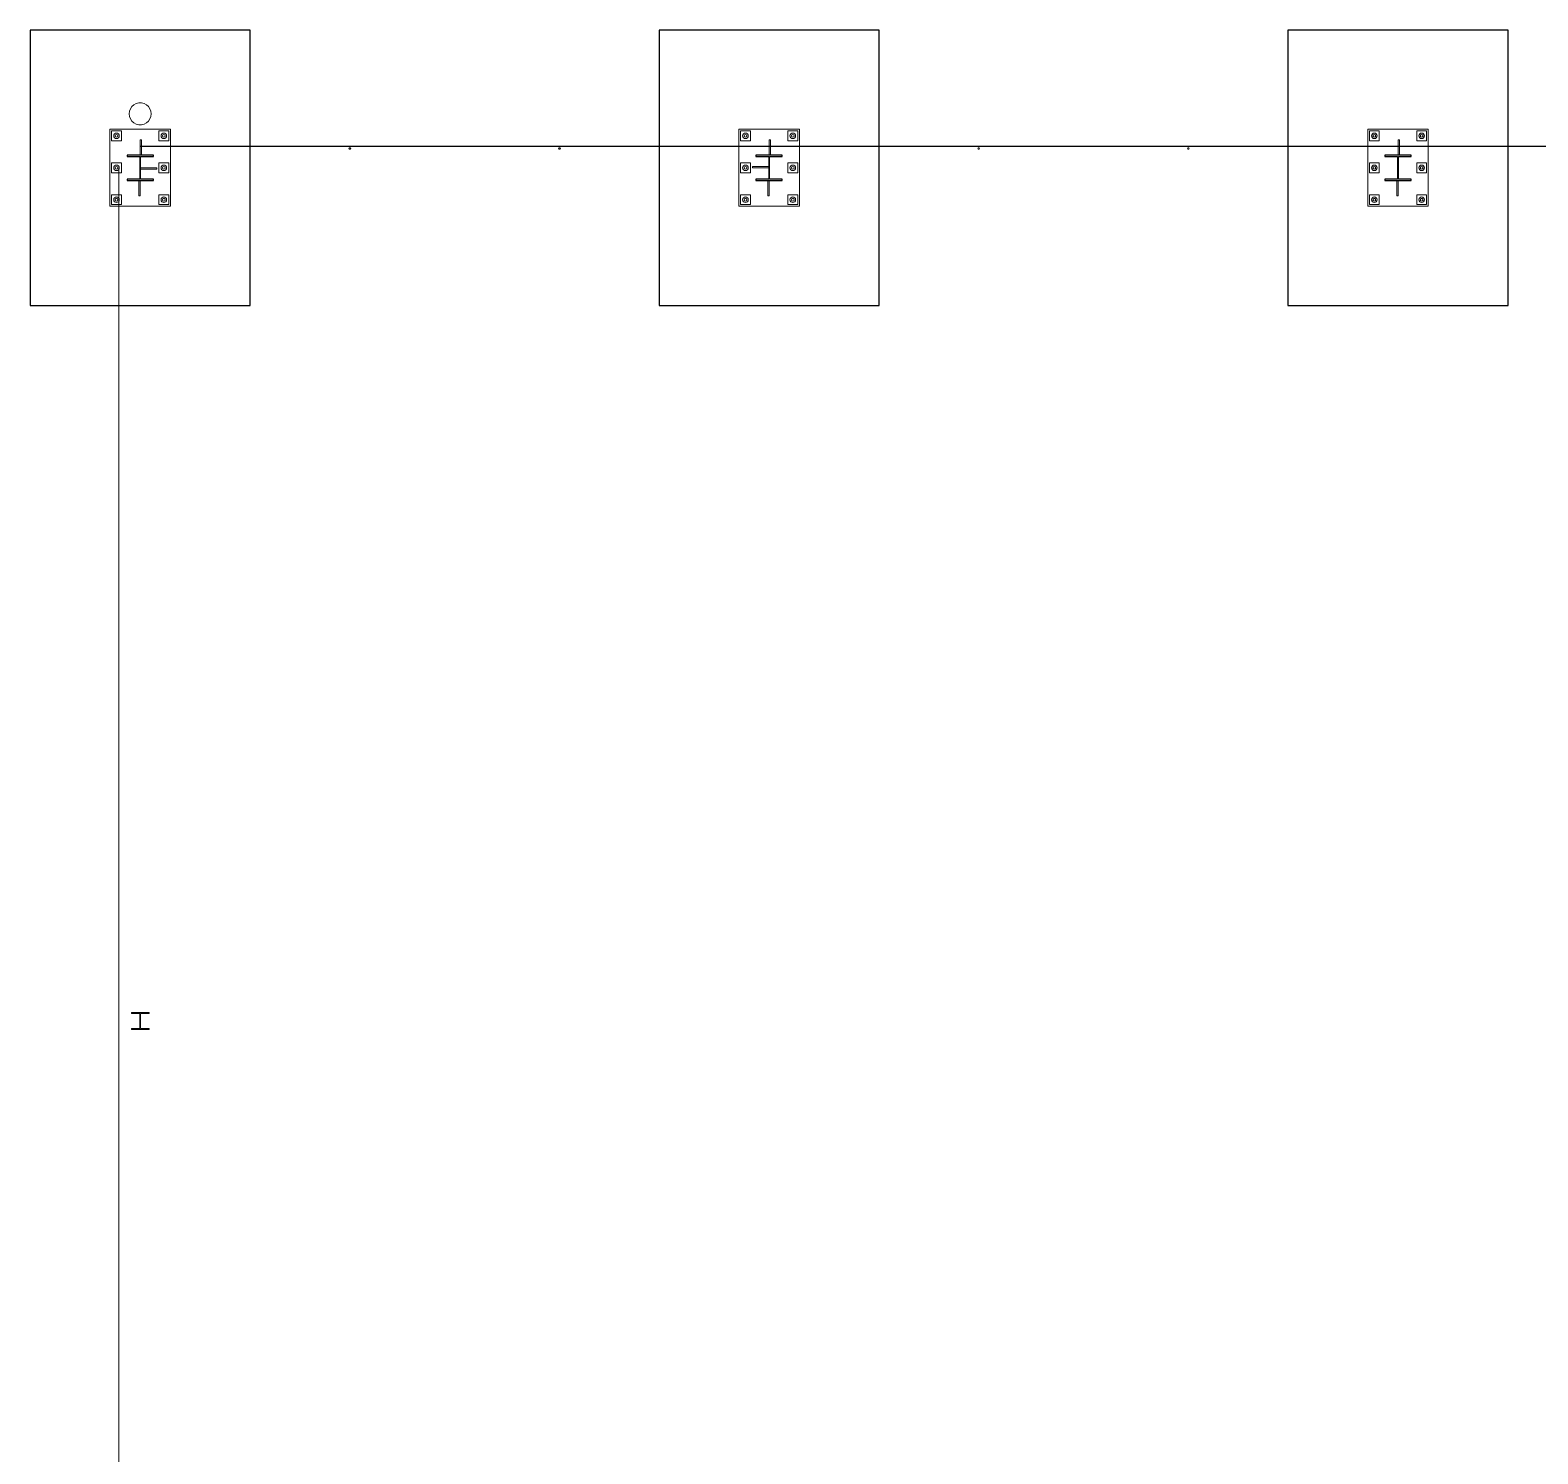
# Model space of a CAD drawing. Header units: millimetres. Extents: x 3055 to 287500, y 1145 to 27007.
# Drawn here: x 133500 to 147199, y 14076 to 27007 of the extents above; entities that cross this region are included whole.
import ezdxf

# ---------------------------------------------------------------- set-up
doc = ezdxf.new("R2010")
doc.units = ezdxf.units.MM
for name, color, linetype, lineweight in [('EST-CHAPA', 2, 'Continuous', 18), ('EST-FIXADOR', 8, 'Continuous', 13), ('EST-PILAR', 1, 'Continuous', 25), ('EST-SECUNDARIO', 3, 'Continuous', 18), ('FEC-FECHAMENTO', 9, 'Continuous', 13), ('FUN-BLOCO', 6, 'Continuous', 25)]:
    doc.layers.add(name, color=color, linetype=linetype, lineweight=lineweight)

msp = doc.modelspace()

# ---------------------------------------------------------------- linework, layer by layer
at = {"layer": 'EST-CHAPA'}
for p, q in [((134225, 26107.5), (134225, 25407.5)), ((134775, 26107.5), (134225, 26107.5)), ((134775, 25952.5), (134775, 26107.5)), ((139939.3, 26107.5), (139939.3, 25952.5)), ((140489.3, 26107.5), (139939.3, 26107.5)), ((140489.3, 25952.5), (140489.3, 26107.5)), ((145653.6, 26107.5), (145653.6, 25952.5)), ((146203.6, 26107.5), (145653.6, 26107.5)), ((146203.6, 25952.5), (146203.6, 26107.5)), ((134500, 26012.5), (134500, 25872.5)), ((134500, 26012.5), (134512, 26012.5)), ((134512, 26012.5), (134512, 25952.5)), ((134512, 25951.8), (134512, 25872.5)), ((134775, 25407.5), (134775, 25951.8)), ((139939.3, 25951.8), (139939.3, 25407.5)), ((140214.3, 26012.5), (140214.3, 25872.5)), ((140214.3, 26012.5), (140226.3, 26012.5)), ((140226.3, 26012.5), (140226.3, 25952.5)), ((140226.3, 25951.8), (140226.3, 25872.5)), ((140489.3, 25407.5), (140489.3, 25951.8)), ((145653.6, 25951.8), (145653.6, 25407.5)), ((145928.6, 26012.5), (145928.6, 25952.5)), ((145928.6, 26012.5), (145940.6, 26012.5)), ((145928.6, 25951.8), (145928.6, 25872.5)), ((145940.6, 26012.5), (145940.6, 25952.5)), ((145940.6, 25951.8), (145940.6, 25872.5)), ((146203.6, 25407.5), (146203.6, 25951.8)), ((134650, 25757.5), (134503.7, 25757.5)), ((134650, 25757.5), (134650, 25745.5)), ((140064.3, 25769.5), (140210.5, 25769.5)), ((140064.3, 25757.5), (140064.3, 25769.5)), ((140064.3, 25757.5), (140210.5, 25757.5)), ((134488, 25502.5), (134488, 25642.5)), ((134500, 25502.5), (134500, 25642.5)), ((134650, 25745.5), (134503.7, 25745.5)), ((140202.3, 25502.5), (140202.3, 25642.5)), ((140214.3, 25502.5), (140214.3, 25642.5)), ((145916.6, 25502.5), (145916.6, 25642.5)), ((145928.6, 25502.5), (145928.6, 25642.5)), ((134500, 25502.5), (134488, 25502.5)), ((140214.3, 25502.5), (140202.3, 25502.5)), ((145928.6, 25502.5), (145916.6, 25502.5)), ((134225, 25407.5), (134305, 25407.5)), ((134305.6, 25407.5), (134775, 25407.5)), ((139939.3, 25407.5), (140489.3, 25407.5)), ((145653.6, 25407.5), (146203.6, 25407.5))]:
    msp.add_line(p, q, dxfattribs=at)
at = {"layer": 'EST-FIXADOR'}
for p, q in [((134240, 26092.5), (134240, 26002.5)), ((134330, 26092.5), (134240, 26092.5)), ((134261.7, 26057.1), (134259.7, 26047.5)), ((134259.7, 26047.5), (134261.7, 26037.8)), ((134267.1, 26065.3), (134261.7, 26057.1)), ((134261.7, 26037.8), (134267.1, 26029.6)), ((134275.3, 26070.8), (134267.1, 26065.3)), ((134267.1, 26029.6), (134275.3, 26024.1)), ((134276.2, 26056.3), (134272.5, 26047.5)), ((134272.5, 26047.5), (134276.2, 26038.6)), ((134285, 26072.7), (134275.3, 26070.8)), ((134285, 26060), (134276.2, 26056.3)), ((134276.2, 26038.6), (134285, 26035)), ((134294.7, 26070.8), (134285, 26072.7)), ((134293.8, 26056.3), (134285, 26060)), ((134285, 26035), (134293.8, 26038.6)), ((134297.5, 26047.5), (134293.8, 26056.3)), ((134293.8, 26038.6), (134297.5, 26047.5)), ((134302.9, 26065.3), (134294.7, 26070.8)), ((134294.7, 26024.1), (134302.9, 26029.6)), ((134308.3, 26057.1), (134302.9, 26065.3)), ((134302.9, 26029.6), (134308.3, 26037.8)), ((134310.2, 26047.5), (134308.3, 26057.1)), ((134308.3, 26037.8), (134310.2, 26047.5)), ((134330, 26002.5), (134330, 26092.5)), ((134670, 26092.5), (134670, 26002.5)), ((134760, 26092.5), (134670, 26092.5)), ((134691.7, 26057.1), (134689.7, 26047.5)), ((134689.7, 26047.5), (134691.7, 26037.8)), ((134697.1, 26065.3), (134691.7, 26057.1)), ((134691.7, 26037.8), (134697.1, 26029.6)), ((134705.3, 26070.8), (134697.1, 26065.3)), ((134697.1, 26029.6), (134705.3, 26024.1)), ((134706.2, 26056.3), (134702.5, 26047.5)), ((134702.5, 26047.5), (134706.2, 26038.6)), ((134715, 26072.7), (134705.3, 26070.8)), ((134715, 26060), (134706.2, 26056.3)), ((134706.2, 26038.6), (134715, 26035)), ((134724.7, 26070.8), (134715, 26072.7)), ((134723.8, 26056.3), (134715, 26060)), ((134715, 26035), (134723.8, 26038.6)), ((134727.5, 26047.5), (134723.8, 26056.3)), ((134723.8, 26038.6), (134727.5, 26047.5)), ((134732.9, 26065.3), (134724.7, 26070.8)), ((134724.7, 26024.1), (134732.9, 26029.6)), ((134738.3, 26057.1), (134732.9, 26065.3)), ((134732.9, 26029.6), (134738.3, 26037.8)), ((134740.2, 26047.5), (134738.3, 26057.1)), ((134738.3, 26037.8), (134740.2, 26047.5)), ((134760, 26002.5), (134760, 26092.5)), ((139954.3, 26092.5), (139954.3, 26002.5)), ((140044.3, 26092.5), (139954.3, 26092.5)), ((139976, 26057.1), (139974, 26047.5)), ((139974, 26047.5), (139976, 26037.8)), ((139981.4, 26065.3), (139976, 26057.1)), ((139976, 26037.8), (139981.4, 26029.6)), ((139989.6, 26070.8), (139981.4, 26065.3)), ((139981.4, 26029.6), (139989.6, 26024.1)), ((139990.4, 26056.3), (139986.8, 26047.5)), ((139986.8, 26047.5), (139990.4, 26038.6)), ((139999.3, 26072.7), (139989.6, 26070.8)), ((139999.3, 26060), (139990.4, 26056.3)), ((139990.4, 26038.6), (139999.3, 26035)), ((140008.9, 26070.8), (139999.3, 26072.7)), ((140008.1, 26056.3), (139999.3, 26060)), ((139999.3, 26035), (140008.1, 26038.6)), ((140011.8, 26047.5), (140008.1, 26056.3)), ((140008.1, 26038.6), (140011.8, 26047.5)), ((140017.1, 26065.3), (140008.9, 26070.8)), ((140008.9, 26024.1), (140017.1, 26029.6)), ((140022.6, 26057.1), (140017.1, 26065.3)), ((140017.1, 26029.6), (140022.6, 26037.8)), ((140024.5, 26047.5), (140022.6, 26057.1)), ((140022.6, 26037.8), (140024.5, 26047.5)), ((140044.3, 26002.5), (140044.3, 26092.5)), ((140384.3, 26092.5), (140384.3, 26002.5)), ((140474.3, 26092.5), (140384.3, 26092.5)), ((140406, 26057.1), (140404, 26047.5)), ((140404, 26047.5), (140406, 26037.8)), ((140411.4, 26065.3), (140406, 26057.1)), ((140406, 26037.8), (140411.4, 26029.6)), ((140419.6, 26070.8), (140411.4, 26065.3)), ((140411.4, 26029.6), (140419.6, 26024.1)), ((140420.4, 26056.3), (140416.8, 26047.5)), ((140416.8, 26047.5), (140420.4, 26038.6)), ((140429.3, 26072.7), (140419.6, 26070.8)), ((140429.3, 26060), (140420.4, 26056.3)), ((140420.4, 26038.6), (140429.3, 26035)), ((140438.9, 26070.8), (140429.3, 26072.7)), ((140438.1, 26056.3), (140429.3, 26060)), ((140429.3, 26035), (140438.1, 26038.6)), ((140441.8, 26047.5), (140438.1, 26056.3)), ((140438.1, 26038.6), (140441.8, 26047.5)), ((140447.1, 26065.3), (140438.9, 26070.8)), ((140438.9, 26024.1), (140447.1, 26029.6)), ((140452.6, 26057.1), (140447.1, 26065.3)), ((140447.1, 26029.6), (140452.6, 26037.8)), ((140454.5, 26047.5), (140452.6, 26057.1)), ((140452.6, 26037.8), (140454.5, 26047.5)), ((140474.3, 26002.5), (140474.3, 26092.5)), ((145668.6, 26092.5), (145668.6, 26002.5)), ((145758.6, 26092.5), (145668.6, 26092.5)), ((145690.2, 26057.1), (145688.3, 26047.5)), ((145688.3, 26047.5), (145690.2, 26037.8)), ((145695.7, 26065.3), (145690.2, 26057.1)), ((145690.2, 26037.8), (145695.7, 26029.6)), ((145703.9, 26070.8), (145695.7, 26065.3)), ((145695.7, 26029.6), (145703.9, 26024.1)), ((145704.7, 26056.3), (145701.1, 26047.5)), ((145701.1, 26047.5), (145704.7, 26038.6)), ((145713.6, 26072.7), (145703.9, 26070.8)), ((145713.6, 26060), (145704.7, 26056.3)), ((145704.7, 26038.6), (145713.6, 26035)), ((145723.2, 26070.8), (145713.6, 26072.7)), ((145722.4, 26056.3), (145713.6, 26060)), ((145713.6, 26035), (145722.4, 26038.6)), ((145726.1, 26047.5), (145722.4, 26056.3)), ((145722.4, 26038.6), (145726.1, 26047.5)), ((145731.4, 26065.3), (145723.2, 26070.8)), ((145723.2, 26024.1), (145731.4, 26029.6)), ((145736.9, 26057.1), (145731.4, 26065.3)), ((145731.4, 26029.6), (145736.9, 26037.8)), ((145738.8, 26047.5), (145736.9, 26057.1)), ((145736.9, 26037.8), (145738.8, 26047.5)), ((145758.6, 26002.5), (145758.6, 26092.5)), ((146098.6, 26092.5), (146098.6, 26002.5)), ((146188.6, 26092.5), (146098.6, 26092.5)), ((146120.2, 26057.1), (146118.3, 26047.5)), ((146118.3, 26047.5), (146120.2, 26037.8)), ((146125.7, 26065.3), (146120.2, 26057.1)), ((146120.2, 26037.8), (146125.7, 26029.6)), ((146133.9, 26070.8), (146125.7, 26065.3)), ((146125.7, 26029.6), (146133.9, 26024.1)), ((146134.7, 26056.3), (146131.1, 26047.5)), ((146131.1, 26047.5), (146134.7, 26038.6)), ((146143.6, 26072.7), (146133.9, 26070.8)), ((146143.6, 26060), (146134.7, 26056.3)), ((146134.7, 26038.6), (146143.6, 26035)), ((146153.2, 26070.8), (146143.6, 26072.7)), ((146152.4, 26056.3), (146143.6, 26060)), ((146143.6, 26035), (146152.4, 26038.6)), ((146156.1, 26047.5), (146152.4, 26056.3)), ((146152.4, 26038.6), (146156.1, 26047.5)), ((146161.4, 26065.3), (146153.2, 26070.8)), ((146153.2, 26024.1), (146161.4, 26029.6)), ((146166.9, 26057.1), (146161.4, 26065.3)), ((146161.4, 26029.6), (146166.9, 26037.8)), ((146168.8, 26047.5), (146166.9, 26057.1)), ((146166.9, 26037.8), (146168.8, 26047.5)), ((146188.6, 26002.5), (146188.6, 26092.5)), ((134240, 26002.5), (134330, 26002.5)), ((134275.3, 26024.1), (134285, 26022.2)), ((134285, 26022.2), (134294.7, 26024.1)), ((134670, 26002.5), (134760, 26002.5)), ((134705.3, 26024.1), (134715, 26022.2)), ((134715, 26022.2), (134724.7, 26024.1)), ((139954.3, 26002.5), (140044.3, 26002.5)), ((139989.6, 26024.1), (139999.3, 26022.2)), ((139999.3, 26022.2), (140008.9, 26024.1)), ((140384.3, 26002.5), (140474.3, 26002.5)), ((140419.6, 26024.1), (140429.3, 26022.2)), ((140429.3, 26022.2), (140438.9, 26024.1)), ((145668.6, 26002.5), (145758.6, 26002.5)), ((145703.9, 26024.1), (145713.6, 26022.2)), ((145713.6, 26022.2), (145723.2, 26024.1)), ((146098.6, 26002.5), (146188.6, 26002.5)), ((146133.9, 26024.1), (146143.6, 26022.2)), ((146143.6, 26022.2), (146153.2, 26024.1)), ((134240, 25802.5), (134240, 25712.5)), ((134330, 25802.5), (134240, 25802.5)), ((134261.7, 25767.1), (134259.7, 25757.5)), ((134259.7, 25757.5), (134261.7, 25747.8)), ((134267.1, 25775.3), (134261.7, 25767.1)), ((134275.3, 25780.8), (134267.1, 25775.3)), ((134276.2, 25766.3), (134272.5, 25757.5)), ((134272.5, 25757.5), (134276.2, 25748.6)), ((134285, 25782.7), (134275.3, 25780.8)), ((134285, 25770), (134276.2, 25766.3)), ((134294.7, 25780.8), (134285, 25782.7)), ((134293.8, 25766.3), (134285, 25770)), ((134297.5, 25757.5), (134293.8, 25766.3)), ((134293.8, 25748.6), (134297.5, 25757.5)), ((134302.9, 25775.3), (134294.7, 25780.8)), ((134308.3, 25767.1), (134302.9, 25775.3)), ((134310.2, 25757.5), (134308.3, 25767.1)), ((134308.3, 25747.8), (134310.2, 25757.5)), ((134330, 25712.5), (134330, 25802.5)), ((134670, 25802.5), (134670, 25712.5)), ((134760, 25802.5), (134670, 25802.5)), ((134691.7, 25767.1), (134689.7, 25757.5)), ((134689.7, 25757.5), (134691.7, 25747.8)), ((134697.1, 25775.3), (134691.7, 25767.1)), ((134705.3, 25780.8), (134697.1, 25775.3)), ((134706.2, 25766.3), (134702.5, 25757.5)), ((134702.5, 25757.5), (134706.2, 25748.6)), ((134715, 25782.7), (134705.3, 25780.8)), ((134715, 25770), (134706.2, 25766.3)), ((134724.7, 25780.8), (134715, 25782.7)), ((134723.8, 25766.3), (134715, 25770)), ((134727.5, 25757.5), (134723.8, 25766.3)), ((134723.8, 25748.6), (134727.5, 25757.5)), ((134732.9, 25775.3), (134724.7, 25780.8)), ((134738.3, 25767.1), (134732.9, 25775.3)), ((134740.2, 25757.5), (134738.3, 25767.1)), ((134738.3, 25747.8), (134740.2, 25757.5)), ((134760, 25712.5), (134760, 25802.5)), ((139954.3, 25802.5), (139954.3, 25712.5)), ((140044.3, 25802.5), (139954.3, 25802.5)), ((139976, 25767.1), (139974, 25757.5)), ((139974, 25757.5), (139976, 25747.8)), ((139981.4, 25775.3), (139976, 25767.1)), ((139989.6, 25780.8), (139981.4, 25775.3)), ((139990.4, 25766.3), (139986.8, 25757.5)), ((139986.8, 25757.5), (139990.4, 25748.6)), ((139999.3, 25782.7), (139989.6, 25780.8)), ((139999.3, 25770), (139990.4, 25766.3)), ((140008.9, 25780.8), (139999.3, 25782.7)), ((140008.1, 25766.3), (139999.3, 25770)), ((140011.8, 25757.5), (140008.1, 25766.3)), ((140008.1, 25748.6), (140011.8, 25757.5)), ((140017.1, 25775.3), (140008.9, 25780.8)), ((140022.6, 25767.1), (140017.1, 25775.3)), ((140024.5, 25757.5), (140022.6, 25767.1)), ((140022.6, 25747.8), (140024.5, 25757.5)), ((140044.3, 25712.5), (140044.3, 25802.5)), ((140384.3, 25802.5), (140384.3, 25712.5)), ((140474.3, 25802.5), (140384.3, 25802.5)), ((140406, 25767.1), (140404, 25757.5)), ((140404, 25757.5), (140406, 25747.8)), ((140411.4, 25775.3), (140406, 25767.1)), ((140419.6, 25780.8), (140411.4, 25775.3)), ((140420.4, 25766.3), (140416.8, 25757.5)), ((140416.8, 25757.5), (140420.4, 25748.6)), ((140429.3, 25782.7), (140419.6, 25780.8)), ((140429.3, 25770), (140420.4, 25766.3)), ((140438.9, 25780.8), (140429.3, 25782.7)), ((140438.1, 25766.3), (140429.3, 25770)), ((140441.8, 25757.5), (140438.1, 25766.3)), ((140438.1, 25748.6), (140441.8, 25757.5)), ((140447.1, 25775.3), (140438.9, 25780.8)), ((140452.6, 25767.1), (140447.1, 25775.3)), ((140454.5, 25757.5), (140452.6, 25767.1)), ((140452.6, 25747.8), (140454.5, 25757.5)), ((140474.3, 25712.5), (140474.3, 25802.5)), ((145668.6, 25802.5), (145668.6, 25712.5)), ((145758.6, 25802.5), (145668.6, 25802.5)), ((145690.2, 25767.1), (145688.3, 25757.5)), ((145688.3, 25757.5), (145690.2, 25747.8)), ((145695.7, 25775.3), (145690.2, 25767.1)), ((145703.9, 25780.8), (145695.7, 25775.3)), ((145704.7, 25766.3), (145701.1, 25757.5)), ((145701.1, 25757.5), (145704.7, 25748.6)), ((145713.6, 25782.7), (145703.9, 25780.8)), ((145713.6, 25770), (145704.7, 25766.3)), ((145723.2, 25780.8), (145713.6, 25782.7)), ((145722.4, 25766.3), (145713.6, 25770)), ((145726.1, 25757.5), (145722.4, 25766.3)), ((145722.4, 25748.6), (145726.1, 25757.5)), ((145731.4, 25775.3), (145723.2, 25780.8)), ((145736.9, 25767.1), (145731.4, 25775.3)), ((145738.8, 25757.5), (145736.9, 25767.1)), ((145736.9, 25747.8), (145738.8, 25757.5)), ((145758.6, 25712.5), (145758.6, 25802.5)), ((146098.6, 25802.5), (146098.6, 25712.5)), ((146188.6, 25802.5), (146098.6, 25802.5)), ((146120.2, 25767.1), (146118.3, 25757.5)), ((146118.3, 25757.5), (146120.2, 25747.8)), ((146125.7, 25775.3), (146120.2, 25767.1)), ((146133.9, 25780.8), (146125.7, 25775.3)), ((146134.7, 25766.3), (146131.1, 25757.5)), ((146131.1, 25757.5), (146134.7, 25748.6)), ((146143.6, 25782.7), (146133.9, 25780.8)), ((146143.6, 25770), (146134.7, 25766.3)), ((146153.2, 25780.8), (146143.6, 25782.7)), ((146152.4, 25766.3), (146143.6, 25770)), ((146156.1, 25757.5), (146152.4, 25766.3)), ((146152.4, 25748.6), (146156.1, 25757.5)), ((146161.4, 25775.3), (146153.2, 25780.8)), ((146166.9, 25767.1), (146161.4, 25775.3)), ((146168.8, 25757.5), (146166.9, 25767.1)), ((146166.9, 25747.8), (146168.8, 25757.5)), ((146188.6, 25712.5), (146188.6, 25802.5)), ((134240, 25712.5), (134305, 25712.5)), ((134261.7, 25747.8), (134267.1, 25739.6)), ((134267.1, 25739.6), (134275.3, 25734.1)), ((134275.3, 25734.1), (134285, 25732.2)), ((134276.2, 25748.6), (134285, 25745)), ((134285, 25745), (134293.8, 25748.6)), ((134285, 25732.2), (134294.7, 25734.1)), ((134294.7, 25734.1), (134302.9, 25739.6)), ((134302.9, 25739.6), (134305, 25742.8)), ((134305.6, 25743.8), (134308.3, 25747.8)), ((134305.6, 25712.5), (134330, 25712.5)), ((134670, 25712.5), (134760, 25712.5)), ((134691.7, 25747.8), (134697.1, 25739.6)), ((134697.1, 25739.6), (134705.3, 25734.1)), ((134705.3, 25734.1), (134715, 25732.2)), ((134706.2, 25748.6), (134715, 25745)), ((134715, 25745), (134723.8, 25748.6)), ((134715, 25732.2), (134724.7, 25734.1)), ((134724.7, 25734.1), (134732.9, 25739.6)), ((134732.9, 25739.6), (134738.3, 25747.8)), ((139954.3, 25712.5), (140044.3, 25712.5)), ((139976, 25747.8), (139981.4, 25739.6)), ((139981.4, 25739.6), (139989.6, 25734.1)), ((139989.6, 25734.1), (139999.3, 25732.2)), ((139990.4, 25748.6), (139999.3, 25745)), ((139999.3, 25745), (140008.1, 25748.6)), ((139999.3, 25732.2), (140008.9, 25734.1)), ((140008.9, 25734.1), (140017.1, 25739.6)), ((140017.1, 25739.6), (140022.6, 25747.8)), ((140384.3, 25712.5), (140474.3, 25712.5)), ((140406, 25747.8), (140411.4, 25739.6)), ((140411.4, 25739.6), (140419.6, 25734.1)), ((140419.6, 25734.1), (140429.3, 25732.2)), ((140420.4, 25748.6), (140429.3, 25745)), ((140429.3, 25745), (140438.1, 25748.6)), ((140429.3, 25732.2), (140438.9, 25734.1)), ((140438.9, 25734.1), (140447.1, 25739.6)), ((140447.1, 25739.6), (140452.6, 25747.8)), ((145668.6, 25712.5), (145758.6, 25712.5)), ((145690.2, 25747.8), (145695.7, 25739.6)), ((145695.7, 25739.6), (145703.9, 25734.1)), ((145703.9, 25734.1), (145713.6, 25732.2)), ((145704.7, 25748.6), (145713.6, 25745)), ((145713.6, 25745), (145722.4, 25748.6)), ((145713.6, 25732.2), (145723.2, 25734.1)), ((145723.2, 25734.1), (145731.4, 25739.6)), ((145731.4, 25739.6), (145736.9, 25747.8)), ((146098.6, 25712.5), (146188.6, 25712.5)), ((146120.2, 25747.8), (146125.7, 25739.6)), ((146125.7, 25739.6), (146133.9, 25734.1)), ((146133.9, 25734.1), (146143.6, 25732.2)), ((146134.7, 25748.6), (146143.6, 25745)), ((146143.6, 25745), (146152.4, 25748.6)), ((146143.6, 25732.2), (146153.2, 25734.1)), ((146153.2, 25734.1), (146161.4, 25739.6)), ((146161.4, 25739.6), (146166.9, 25747.8)), ((134240, 25512.5), (134240, 25422.5)), ((134305, 25512.5), (134240, 25512.5)), ((134267.1, 25485.3), (134261.7, 25477.1)), ((134275.3, 25490.8), (134267.1, 25485.3)), ((134285, 25492.7), (134275.3, 25490.8)), ((134294.7, 25490.8), (134285, 25492.7)), ((134302.9, 25485.3), (134294.7, 25490.8)), ((134305, 25482.1), (134302.9, 25485.3)), ((134330, 25512.5), (134305.6, 25512.5)), ((134308.3, 25477.1), (134305.6, 25481.1)), ((134330, 25422.5), (134330, 25512.5)), ((134670, 25512.5), (134670, 25422.5)), ((134760, 25512.5), (134670, 25512.5)), ((134697.1, 25485.3), (134691.7, 25477.1)), ((134705.3, 25490.8), (134697.1, 25485.3)), ((134715, 25492.7), (134705.3, 25490.8)), ((134724.7, 25490.8), (134715, 25492.7)), ((134732.9, 25485.3), (134724.7, 25490.8)), ((134738.3, 25477.1), (134732.9, 25485.3)), ((134760, 25422.5), (134760, 25512.5)), ((139954.3, 25512.5), (139954.3, 25422.5)), ((140044.3, 25512.5), (139954.3, 25512.5)), ((139981.4, 25485.3), (139976, 25477.1)), ((139989.6, 25490.8), (139981.4, 25485.3)), ((139999.3, 25492.7), (139989.6, 25490.8)), ((140008.9, 25490.8), (139999.3, 25492.7)), ((140017.1, 25485.3), (140008.9, 25490.8)), ((140022.6, 25477.1), (140017.1, 25485.3)), ((140044.3, 25422.5), (140044.3, 25512.5)), ((140384.3, 25512.5), (140384.3, 25422.5)), ((140474.3, 25512.5), (140384.3, 25512.5)), ((140411.4, 25485.3), (140406, 25477.1)), ((140419.6, 25490.8), (140411.4, 25485.3)), ((140429.3, 25492.7), (140419.6, 25490.8)), ((140438.9, 25490.8), (140429.3, 25492.7)), ((140447.1, 25485.3), (140438.9, 25490.8)), ((140452.6, 25477.1), (140447.1, 25485.3)), ((140474.3, 25422.5), (140474.3, 25512.5)), ((145668.6, 25512.5), (145668.6, 25422.5)), ((145758.6, 25512.5), (145668.6, 25512.5)), ((145695.7, 25485.3), (145690.2, 25477.1)), ((145703.9, 25490.8), (145695.7, 25485.3)), ((145713.6, 25492.7), (145703.9, 25490.8)), ((145723.2, 25490.8), (145713.6, 25492.7)), ((145731.4, 25485.3), (145723.2, 25490.8)), ((145736.9, 25477.1), (145731.4, 25485.3)), ((145758.6, 25422.5), (145758.6, 25512.5)), ((146098.6, 25512.5), (146098.6, 25422.5)), ((146188.6, 25512.5), (146098.6, 25512.5)), ((146125.7, 25485.3), (146120.2, 25477.1)), ((146133.9, 25490.8), (146125.7, 25485.3)), ((146143.6, 25492.7), (146133.9, 25490.8)), ((146153.2, 25490.8), (146143.6, 25492.7)), ((146161.4, 25485.3), (146153.2, 25490.8)), ((146166.9, 25477.1), (146161.4, 25485.3)), ((146188.6, 25422.5), (146188.6, 25512.5)), ((134240, 25422.5), (134305, 25422.5)), ((134261.7, 25477.1), (134259.7, 25467.5)), ((134259.7, 25467.5), (134261.7, 25457.8)), ((134261.7, 25457.8), (134267.1, 25449.6)), ((134267.1, 25449.6), (134275.3, 25444.1)), ((134276.2, 25476.3), (134272.5, 25467.5)), ((134272.5, 25467.5), (134276.2, 25458.6)), ((134275.3, 25444.1), (134285, 25442.2)), ((134285, 25480), (134276.2, 25476.3)), ((134276.2, 25458.6), (134285, 25455)), ((134293.8, 25476.3), (134285, 25480)), ((134285, 25455), (134293.8, 25458.6)), ((134285, 25442.2), (134294.7, 25444.1)), ((134297.5, 25467.5), (134293.8, 25476.3)), ((134293.8, 25458.6), (134297.5, 25467.5)), ((134294.7, 25444.1), (134302.9, 25449.6)), ((134302.9, 25449.6), (134305, 25452.8)), ((134305.6, 25453.8), (134308.3, 25457.8)), ((134305.6, 25422.5), (134330, 25422.5)), ((134310.2, 25467.5), (134308.3, 25477.1)), ((134308.3, 25457.8), (134310.2, 25467.5)), ((134670, 25422.5), (134760, 25422.5)), ((134691.7, 25477.1), (134689.7, 25467.5)), ((134689.7, 25467.5), (134691.7, 25457.8)), ((134691.7, 25457.8), (134697.1, 25449.6)), ((134697.1, 25449.6), (134705.3, 25444.1)), ((134706.2, 25476.3), (134702.5, 25467.5)), ((134702.5, 25467.5), (134706.2, 25458.6)), ((134705.3, 25444.1), (134715, 25442.2)), ((134715, 25480), (134706.2, 25476.3)), ((134706.2, 25458.6), (134715, 25455)), ((134723.8, 25476.3), (134715, 25480)), ((134715, 25455), (134723.8, 25458.6)), ((134715, 25442.2), (134724.7, 25444.1)), ((134727.5, 25467.5), (134723.8, 25476.3)), ((134723.8, 25458.6), (134727.5, 25467.5)), ((134724.7, 25444.1), (134732.9, 25449.6)), ((134732.9, 25449.6), (134738.3, 25457.8)), ((134740.2, 25467.5), (134738.3, 25477.1)), ((134738.3, 25457.8), (134740.2, 25467.5)), ((139954.3, 25422.5), (140044.3, 25422.5)), ((139976, 25477.1), (139974, 25467.5)), ((139974, 25467.5), (139976, 25457.8)), ((139976, 25457.8), (139981.4, 25449.6)), ((139981.4, 25449.6), (139989.6, 25444.1)), ((139990.4, 25476.3), (139986.8, 25467.5)), ((139986.8, 25467.5), (139990.4, 25458.6)), ((139989.6, 25444.1), (139999.3, 25442.2)), ((139999.3, 25480), (139990.4, 25476.3)), ((139990.4, 25458.6), (139999.3, 25455)), ((140008.1, 25476.3), (139999.3, 25480)), ((139999.3, 25455), (140008.1, 25458.6)), ((139999.3, 25442.2), (140008.9, 25444.1)), ((140011.8, 25467.5), (140008.1, 25476.3)), ((140008.1, 25458.6), (140011.8, 25467.5)), ((140008.9, 25444.1), (140017.1, 25449.6)), ((140017.1, 25449.6), (140022.6, 25457.8)), ((140024.5, 25467.5), (140022.6, 25477.1)), ((140022.6, 25457.8), (140024.5, 25467.5)), ((140384.3, 25422.5), (140474.3, 25422.5)), ((140406, 25477.1), (140404, 25467.5)), ((140404, 25467.5), (140406, 25457.8)), ((140406, 25457.8), (140411.4, 25449.6)), ((140411.4, 25449.6), (140419.6, 25444.1)), ((140420.4, 25476.3), (140416.8, 25467.5)), ((140416.8, 25467.5), (140420.4, 25458.6)), ((140419.6, 25444.1), (140429.3, 25442.2)), ((140429.3, 25480), (140420.4, 25476.3)), ((140420.4, 25458.6), (140429.3, 25455)), ((140438.1, 25476.3), (140429.3, 25480)), ((140429.3, 25455), (140438.1, 25458.6)), ((140429.3, 25442.2), (140438.9, 25444.1)), ((140441.8, 25467.5), (140438.1, 25476.3)), ((140438.1, 25458.6), (140441.8, 25467.5)), ((140438.9, 25444.1), (140447.1, 25449.6)), ((140447.1, 25449.6), (140452.6, 25457.8)), ((140454.5, 25467.5), (140452.6, 25477.1)), ((140452.6, 25457.8), (140454.5, 25467.5)), ((145668.6, 25422.5), (145758.6, 25422.5)), ((145690.2, 25477.1), (145688.3, 25467.5)), ((145688.3, 25467.5), (145690.2, 25457.8)), ((145690.2, 25457.8), (145695.7, 25449.6)), ((145695.7, 25449.6), (145703.9, 25444.1)), ((145704.7, 25476.3), (145701.1, 25467.5)), ((145701.1, 25467.5), (145704.7, 25458.6)), ((145703.9, 25444.1), (145713.6, 25442.2)), ((145713.6, 25480), (145704.7, 25476.3)), ((145704.7, 25458.6), (145713.6, 25455)), ((145722.4, 25476.3), (145713.6, 25480)), ((145713.6, 25455), (145722.4, 25458.6)), ((145713.6, 25442.2), (145723.2, 25444.1)), ((145726.1, 25467.5), (145722.4, 25476.3)), ((145722.4, 25458.6), (145726.1, 25467.5)), ((145723.2, 25444.1), (145731.4, 25449.6)), ((145731.4, 25449.6), (145736.9, 25457.8)), ((145738.8, 25467.5), (145736.9, 25477.1)), ((145736.9, 25457.8), (145738.8, 25467.5)), ((146098.6, 25422.5), (146188.6, 25422.5)), ((146120.2, 25477.1), (146118.3, 25467.5)), ((146118.3, 25467.5), (146120.2, 25457.8)), ((146120.2, 25457.8), (146125.7, 25449.6)), ((146125.7, 25449.6), (146133.9, 25444.1)), ((146134.7, 25476.3), (146131.1, 25467.5)), ((146131.1, 25467.5), (146134.7, 25458.6)), ((146133.9, 25444.1), (146143.6, 25442.2)), ((146143.6, 25480), (146134.7, 25476.3)), ((146134.7, 25458.6), (146143.6, 25455)), ((146152.4, 25476.3), (146143.6, 25480)), ((146143.6, 25455), (146152.4, 25458.6)), ((146143.6, 25442.2), (146153.2, 25444.1)), ((146156.1, 25467.5), (146152.4, 25476.3)), ((146152.4, 25458.6), (146156.1, 25467.5)), ((146153.2, 25444.1), (146161.4, 25449.6)), ((146161.4, 25449.6), (146166.9, 25457.8)), ((146168.8, 25467.5), (146166.9, 25477.1)), ((146166.9, 25457.8), (146168.8, 25467.5))]:
    msp.add_line(p, q, dxfattribs=at)
at = {"layer": 'EST-PILAR'}
for p, q in [((134620, 25872.5), (134380, 25872.5)), ((134380, 25872.5), (134380, 25860.5)), ((134380, 25860.5), (134496.2, 25860.5)), ((134496.2, 25860.5), (134496.2, 25654.5)), ((134503.7, 25654.5), (134503.7, 25860.5)), ((134503.7, 25860.5), (134620, 25860.5)), ((134620, 25860.5), (134620, 25872.5)), ((140334.3, 25872.5), (140094.3, 25872.5)), ((140094.3, 25872.5), (140094.3, 25860.5)), ((140094.3, 25860.5), (140210.5, 25860.5)), ((140210.5, 25860.5), (140210.5, 25654.5)), ((140218, 25654.5), (140218, 25860.5)), ((140218, 25860.5), (140334.3, 25860.5)), ((140334.3, 25860.5), (140334.3, 25872.5)), ((146048.6, 25872.5), (145808.6, 25872.5)), ((145808.6, 25872.5), (145808.6, 25860.5)), ((145808.6, 25860.5), (145924.8, 25860.5)), ((145924.8, 25860.5), (145924.8, 25654.5)), ((145932.3, 25654.5), (145932.3, 25860.5)), ((145932.3, 25860.5), (146048.6, 25860.5)), ((146048.6, 25860.5), (146048.6, 25872.5)), ((134496.2, 25654.5), (134380, 25654.5)), ((134380, 25654.5), (134380, 25642.5)), ((134380, 25642.5), (134620, 25642.5)), ((134620, 25654.5), (134503.7, 25654.5)), ((134620, 25642.5), (134620, 25654.5)), ((140210.5, 25654.5), (140094.3, 25654.5)), ((140094.3, 25654.5), (140094.3, 25642.5)), ((140094.3, 25642.5), (140334.3, 25642.5)), ((140334.3, 25654.5), (140218, 25654.5)), ((140334.3, 25642.5), (140334.3, 25654.5)), ((145924.8, 25654.5), (145808.6, 25654.5)), ((145808.6, 25654.5), (145808.6, 25642.5)), ((145808.6, 25642.5), (146048.6, 25642.5)), ((146048.6, 25654.5), (145932.3, 25654.5)), ((146048.6, 25642.5), (146048.6, 25654.5))]:
    msp.add_line(p, q, dxfattribs=at)
at = {"layer": 'EST-SECUNDARIO'}
for p, q in [((134425.1, 26313.8), (134411.5, 26293.9)), ((134443.2, 26329.8), (134425.1, 26313.8)), ((134464.5, 26341), (134443.2, 26329.8)), ((134487.9, 26346.7), (134464.5, 26341)), ((134512.1, 26346.7), (134487.9, 26346.7)), ((134535.5, 26341), (134512.1, 26346.7)), ((134556.8, 26329.8), (134535.5, 26341)), ((134574.9, 26313.8), (134556.8, 26329.8)), ((134588.5, 26293.9), (134574.9, 26313.8)), ((134402.9, 26271.4), (134400, 26247.5)), ((134400, 26247.5), (134402.9, 26223.5)), ((134411.5, 26293.9), (134402.9, 26271.4)), ((134402.9, 26223.5), (134411.5, 26201)), ((134411.5, 26201), (134425.1, 26181.2)), ((134425.1, 26181.2), (134443.2, 26165.2)), ((134556.8, 26165.2), (134574.9, 26181.2)), ((134574.9, 26181.2), (134588.5, 26201)), ((134597.1, 26271.4), (134588.5, 26293.9)), ((134588.5, 26201), (134597.1, 26223.5)), ((134600, 26247.5), (134597.1, 26271.4)), ((134597.1, 26223.5), (134600, 26247.5)), ((134443.2, 26165.2), (134464.5, 26154)), ((134464.5, 26154), (134487.9, 26148.2)), ((134487.9, 26148.2), (134512.1, 26148.2)), ((134512.1, 26148.2), (134535.5, 26154)), ((134535.5, 26154), (134556.8, 26165.2)), ((136396.8, 25932.5), (136400.8, 25939.4)), ((136400.8, 25925.5), (136396.8, 25932.5)), ((136400.8, 25939.4), (136408.8, 25939.4)), ((136408.8, 25925.5), (136400.8, 25925.5)), ((136408.8, 25939.4), (136412.8, 25932.5)), ((136412.8, 25932.5), (136408.8, 25925.5)), ((138301.5, 25932.5), (138305.5, 25939.4)), ((138305.5, 25925.5), (138301.5, 25932.5)), ((138305.5, 25939.4), (138313.5, 25939.4)), ((138313.5, 25925.5), (138305.5, 25925.5)), ((138313.5, 25939.4), (138317.5, 25932.5)), ((138317.5, 25932.5), (138313.5, 25925.5)), ((142111, 25932.5), (142115, 25939.4)), ((142115, 25925.5), (142111, 25932.5)), ((142115, 25939.4), (142123, 25939.4)), ((142123, 25925.5), (142115, 25925.5)), ((142123, 25939.4), (142127, 25932.5)), ((142127, 25932.5), (142123, 25925.5)), ((144015.8, 25932.5), (144019.8, 25939.4)), ((144019.8, 25925.5), (144015.8, 25932.5)), ((144019.8, 25939.4), (144027.8, 25939.4)), ((144027.8, 25925.5), (144019.8, 25925.5)), ((144027.8, 25939.4), (144031.8, 25932.5)), ((144031.8, 25932.5), (144027.8, 25925.5)), ((134580, 18083.5), (134420, 18083.5)), ((134420, 18083.5), (134420, 18074.5)), ((134580, 18074.5), (134580, 18083.5)), ((134420, 18074.5), (134497, 18074.5)), ((134497, 18074.5), (134497, 17940.5)), ((134503, 17940.5), (134503, 18074.5)), ((134503, 18074.5), (134580, 18074.5)), ((134497, 17940.5), (134420, 17940.5)), ((134420, 17940.5), (134420, 17931.5)), ((134420, 17931.5), (134580, 17931.5)), ((134580, 17940.5), (134503, 17940.5)), ((134580, 17931.5), (134580, 17940.5))]:
    msp.add_line(p, q, dxfattribs=at)
at = {"layer": 'FEC-FECHAMENTO'}
for p, q in [((134500, 25952.5), (134500, 25951.8)), ((140214.3, 25952.5), (134500, 25952.5)), ((140214.3, 25951.8), (134500, 25951.8)), ((140214.3, 25952.5), (168785.7, 25952.5)), ((140214.3, 25952.5), (140214.3, 25951.8)), ((140214.3, 25951.8), (168785.7, 25951.8)), ((134305, 25757.5), (134305, 17927.5)), ((134305.6, 25757.5), (134305, 25757.5)), ((134305.6, 25757.5), (134305.6, 17927.5)), ((134305.6, 17927.5), (134305, 17927.5)), ((134305, 13587.5), (134305, 17927.5)), ((134305.6, 13587.5), (134305.6, 17927.5))]:
    msp.add_line(p, q, dxfattribs=at)
at = {"layer": 'FUN-BLOCO'}
for p, q in [((133500, 27007.5), (133500, 24507.5)), ((135500, 27007.5), (133500, 27007.5)), ((135500, 25952.5), (135500, 27007.5)), ((139214.3, 27007.5), (139214.3, 25952.5)), ((141214.3, 27007.5), (139214.3, 27007.5)), ((141214.3, 25952.5), (141214.3, 27007.5)), ((144928.6, 27007.5), (144928.6, 25952.5)), ((146928.6, 27007.5), (144928.6, 27007.5)), ((146928.6, 25952.5), (146928.6, 27007.5)), ((135500, 24507.5), (135500, 25951.8)), ((139214.3, 25951.8), (139214.3, 24507.5)), ((141214.3, 24507.5), (141214.3, 25951.8)), ((144928.6, 25951.8), (144928.6, 24507.5)), ((146928.6, 24507.5), (146928.6, 25951.8)), ((133500, 24507.5), (134305, 24507.5)), ((134305.6, 24507.5), (135500, 24507.5)), ((139214.3, 24507.5), (141214.3, 24507.5)), ((144928.6, 24507.5), (146928.6, 24507.5))]:
    msp.add_line(p, q, dxfattribs=at)

doc.saveas('drawing.dxf')
